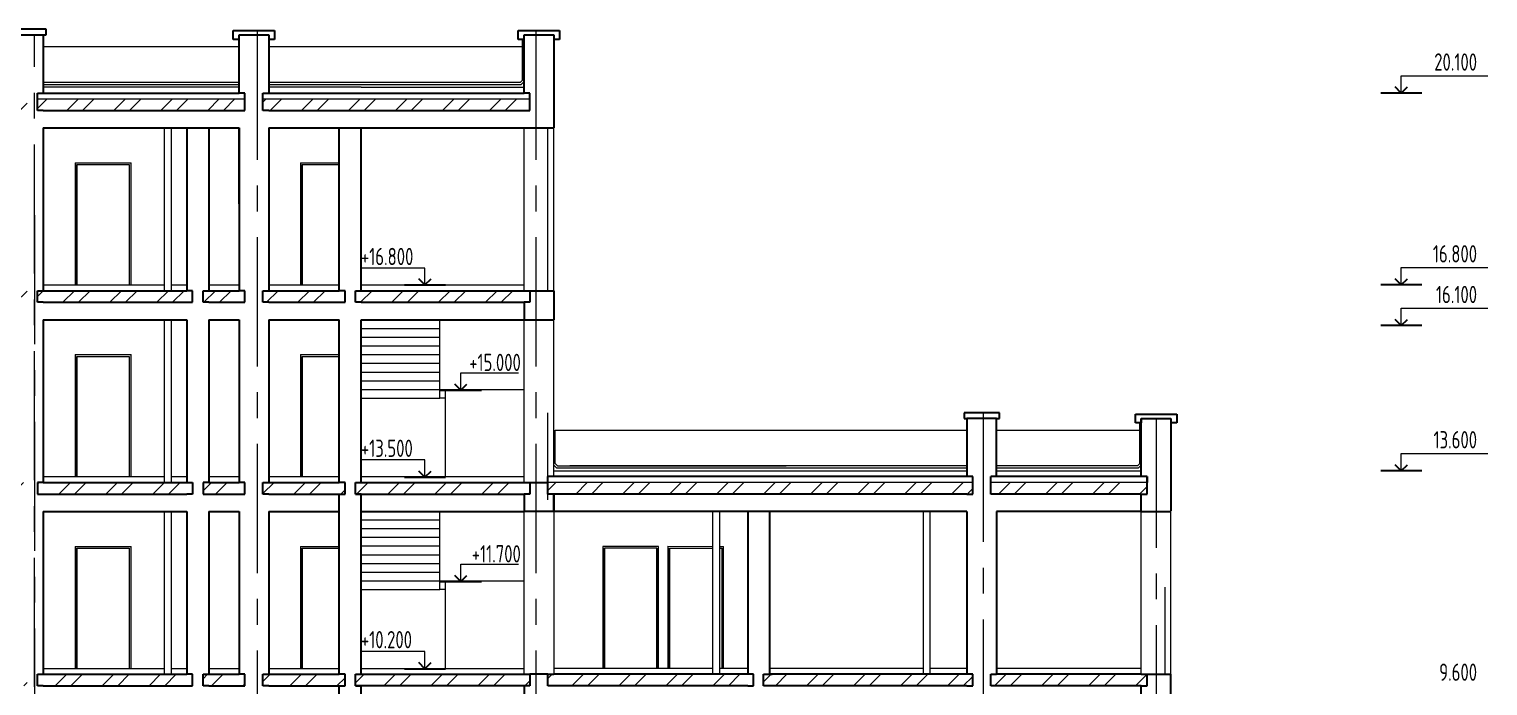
# Model space of a CAD drawing. Header units: millimetres. Extents: x -689206 to 4969298, y -1019800 to 703299.
# Drawn here: x -601776 to -576679, y 41263 to 52563 of the extents above; entities that cross this region are included whole.
import ezdxf

# ---------------------------------------------------------------- set-up
doc = ezdxf.new("R2010")
doc.units = ezdxf.units.MM
doc.linetypes.add('осеваяX2', pattern=[101.6, 63.5, -12.7, 12.7, -12.7])
doc.layers.add('РАЗМЕРЫ', color=7, linetype='Continuous', lineweight=9)
doc.layers.add('разрез1-1', color=7, linetype='Continuous')
doc.layers.add('разрез2-2', color=7, linetype='Continuous')
doc.styles.add('Аннотативный', font='isocteur.ttf', dxfattribs={"width": 0.7, "height": 250})
pattern_1 = [(45, (-1427732.2, 672087.9), (-404.11153, 404.11153), []), (45, (-1427462.77, 672087.9), (-404.11153, 404.11153), [])]

msp = doc.modelspace()

# ---------------------------------------------------------------- hatches: boundary and pattern name
at = {"layer": 'РАЗМЕРЫ', "lineweight": 9, "ltscale": 35}
h = msp.add_hatch(dxfattribs=at)
h.set_pattern_fill('ANSI32', color=256, scale=60)
h.set_pattern_definition(pattern_1)
h.paths.add_polyline_path([(-617635.8, 44763.1), (-620045.8, 44763.1), (-620045.8, 44563.1), (-619945.8, 44563.1), (-617635.8, 44563.1)])
h.paths.add_polyline_path([(-615766.3, 44763.1), (-617635.8, 44763.1), (-617635.8, 44563.1), (-615866.3, 44563.1), (-615766.3, 44563.1)])
h.paths.add_polyline_path([(-613945.8, 44763.1), (-615456.3, 44763.1), (-615456.3, 44563.1), (-615356.3, 44563.1), (-613945.8, 44563.1)])
h.paths.add_polyline_path([(-611144.2, 44763.1), (-613945.8, 44763.1), (-613945.8, 44563.1), (-611144.2, 44563.1)])
h.paths.add_polyline_path([(-609574.2, 44763.1), (-609674.2, 44763.1), (-610634.2, 44763.1), (-610734.2, 44763.1), (-610734.2, 44563.1), (-610634.2, 44563.1), (-609674.2, 44563.1), (-609574.2, 44563.1)])
h.paths.add_polyline_path([(-607034.2, 44763.1), (-607134.2, 44763.1), (-609164.2, 44763.1), (-609264.2, 44763.1), (-609264.2, 44563.1), (-609164.2, 44563.1), (-607134.2, 44563.1), (-607034.2, 44563.1)])
h.paths.add_polyline_path([(-605534.2, 44763.1), (-605634.2, 44763.1), (-606754.2, 44763.1), (-606854.2, 44763.1), (-606854.2, 44563.1), (-606754.2, 44563.1), (-605634.2, 44563.1), (-605534.2, 44563.1)])
h.paths.add_polyline_path([(-604713.3, 44763.1), (-604813.3, 44763.1), (-605124.2, 44763.1), (-605224.2, 44763.1), (-605224.2, 44563.1), (-605124.2, 44563.1), (-604813.3, 44563.1), (-604713.3, 44563.1)])
h.paths.add_polyline_path([(-601813.8, 44763.1), (-601913.8, 44763.1), (-604433.3, 44763.1), (-604533.3, 44763.1), (-604533.3, 44563.1), (-604433.3, 44563.1), (-601913.8, 44563.1), (-601813.8, 44563.1)])
h.paths.add_polyline_path([(-598963.8, 44763.1), (-599063.8, 44763.1), (-601533.8, 44763.1), (-601633.8, 44763.1), (-601633.8, 44563.1), (-601533.8, 44563.1), (-599063.8, 44563.1), (-598963.8, 44563.1)])
h.paths.add_polyline_path([(-598064.2, 44763.1), (-598164.2, 44763.1), (-598683.8, 44763.1), (-598783.8, 44763.1), (-598783.8, 44563.1), (-598164.2, 44563.1), (-598064.2, 44563.1)])
h.paths.add_polyline_path([(-596341.8, 44763.1), (-596441.8, 44763.1), (-597654.2, 44763.1), (-597754.2, 44763.1), (-597754.2, 44563.1), (-597654.2, 44563.1), (-596441.8, 44563.1), (-596341.8, 44563.1)])
h.paths.add_polyline_path([(-593161.8, 44763.1), (-593261.8, 44763.1), (-596061.8, 44763.1), (-596161.8, 44763.1), (-596161.8, 44563.1), (-596061.8, 44563.1), (-593261.8, 44563.1), (-593161.8, 44563.1)])
h.paths.add_polyline_path([(-585541.8, 44763.1), (-592851.8, 44763.1), (-592851.8, 44563.1), (-592751.8, 44563.1), (-585641.8, 44563.1), (-585541.8, 44563.1)])
h.paths.add_polyline_path([(-582541.8, 44763.1), (-585231.8, 44763.1), (-585231.8, 44563.1), (-585131.8, 44563.1), (-582641.8, 44563.1), (-582541.8, 44563.1)])
h.paths.add_polyline_path([(-605534.2, 51363.1), (-610734.2, 51363.1), (-610734.2, 51163.1), (-610634.2, 51163.1), (-605634.2, 51163.1), (-605534.2, 51163.1)])
h.paths.add_polyline_path([(-601813.8, 51363.1), (-605224.2, 51363.1), (-605224.2, 51163.1), (-605124.2, 51163.1), (-601913.8, 51163.1), (-601813.8, 51163.1)])
h.paths.add_polyline_path([(-598064.2, 51363.1), (-601633.8, 51363.1), (-601633.8, 51163.1), (-601533.8, 51163.1), (-598164.2, 51163.1), (-598064.2, 51163.1)])
h.paths.add_polyline_path([(-593161.8, 51363.1), (-597754.2, 51363.1), (-597754.2, 51163.1), (-597654.2, 51163.1), (-593261.8, 51163.1), (-593161.8, 51163.1)])
h.paths.add_polyline_path([(-596341.8, 48063.1), (-596441.8, 48063.1), (-597654.2, 48063.1), (-597754.2, 48063.1), (-597754.2, 47863.1), (-597654.2, 47863.1), (-596441.8, 47863.1), (-596341.8, 47863.1)])
h.paths.add_polyline_path([(-598064.2, 48063.1), (-598164.2, 48063.1), (-598683.8, 48063.1), (-598783.8, 48063.1), (-598783.8, 47863.1), (-598683.8, 47863.1), (-598164.2, 47863.1), (-598064.2, 47863.1)])
h.paths.add_polyline_path([(-593161.8, 48063.1), (-593261.8, 48063.1), (-596061.8, 48063.1), (-596161.8, 48063.1), (-596161.8, 47863.1), (-596061.8, 47863.1), (-593261.8, 47863.1), (-593161.8, 47863.1)])
h.paths.add_polyline_path([(-598963.8, 48063.1), (-599063.8, 48063.1), (-601533.8, 48063.1), (-601633.8, 48063.1), (-601633.8, 47863.1), (-601533.8, 47863.1), (-599063.8, 47863.1), (-598963.8, 47863.1)])
h.paths.add_polyline_path([(-601813.8, 48063.1), (-601913.8, 48063.1), (-604433.3, 48063.1), (-604533.3, 48063.1), (-604533.3, 47863.1), (-604433.3, 47863.1), (-601913.8, 47863.1), (-601813.8, 47863.1)])
h.paths.add_polyline_path([(-604713.3, 48063.1), (-604813.3, 48063.1), (-605124.2, 48063.1), (-605224.2, 48063.1), (-605224.2, 47863.1), (-605124.2, 47863.1), (-604813.3, 47863.1), (-604713.3, 47863.1)])
h.paths.add_polyline_path([(-605534.2, 48063.1), (-605634.2, 48063.1), (-606754.2, 48063.1), (-606854.2, 48063.1), (-606854.2, 47863.1), (-606754.2, 47863.1), (-605634.2, 47863.1), (-605534.2, 47863.1)])
h.paths.add_polyline_path([(-607034.2, 48063.1), (-607134.2, 48063.1), (-609164.2, 48063.1), (-609264.2, 48063.1), (-609264.2, 47863.1), (-609164.2, 47863.1), (-607134.2, 47863.1), (-607034.2, 47863.1)])
h = msp.add_hatch(dxfattribs=at)
h.set_pattern_fill('ANSI32', color=256, scale=60)
h.set_pattern_definition(pattern_1)
h.paths.add_polyline_path([(-617845.8, 41463.1), (-617945.8, 41463.1), (-619945.8, 41463.1), (-620045.8, 41463.1), (-620045.8, 41263.1), (-619945.8, 41263.1), (-617945.8, 41263.1), (-617845.8, 41263.1)])
h.paths.add_polyline_path([(-615766.3, 41463.1), (-615866.3, 41463.1), (-617435.8, 41463.1), (-617535.8, 41463.1), (-617535.8, 41263.1), (-617435.8, 41263.1), (-615866.3, 41263.1), (-615766.3, 41263.1)])
h.paths.add_polyline_path([(-614035.8, 41463.1), (-614135.8, 41463.1), (-615356.4, 41463.1), (-615456.4, 41463.1), (-615456.4, 41263.1), (-615356.4, 41263.1), (-614135.8, 41263.1), (-614035.8, 41263.1)])
h.paths.add_polyline_path([(-611144.2, 41463.1), (-613755.8, 41463.1), (-613855.8, 41463.1), (-613855.8, 41263.1), (-613755.8, 41263.1), (-611144.2, 41263.1)])
h.paths.add_polyline_path([(-609574.2, 41463.1), (-609674.2, 41463.1), (-610634.2, 41463.1), (-610734.2, 41463.1), (-610734.2, 41263.1), (-610634.2, 41263.1), (-609674.2, 41263.1), (-609574.2, 41263.1)])
h.paths.add_polyline_path([(-607034.2, 41463.1), (-607134.2, 41463.1), (-609164.2, 41463.1), (-609264.2, 41463.1), (-609264.2, 41263.1), (-609164.2, 41263.1), (-607134.2, 41263.1), (-607034.2, 41263.1)])
h.paths.add_polyline_path([(-605534.2, 41463.1), (-605634.2, 41463.1), (-606754.2, 41463.1), (-606854.2, 41463.1), (-606854.2, 41263.1), (-606754.2, 41263.1), (-605634.2, 41263.1), (-605534.2, 41263.1)])
h.paths.add_polyline_path([(-604713.3, 41463.1), (-604813.3, 41463.1), (-605124.2, 41463.1), (-605224.2, 41463.1), (-605224.2, 41263.1), (-605124.2, 41263.1), (-604813.3, 41263.1), (-604713.3, 41263.1)])
h.paths.add_polyline_path([(-601813.8, 41463.1), (-601952.9, 41463.1), (-604433.3, 41463.1), (-604533.3, 41463.1), (-604533.3, 41263.1), (-604433.3, 41263.1), (-601913.8, 41263.1), (-601813.8, 41263.1)])
h.paths.add_polyline_path([(-598963.8, 41463.1), (-599063.8, 41463.1), (-601533.8, 41463.1), (-601633.8, 41463.1), (-601633.8, 41263.1), (-601533.8, 41263.1), (-599063.8, 41263.1), (-598963.8, 41263.1)])
h.paths.add_polyline_path([(-598064.2, 41463.1), (-598164.2, 41463.1), (-598683.8, 41463.1), (-598783.8, 41463.1), (-598783.8, 41263.1), (-598683.8, 41263.1), (-598164.2, 41263.1), (-598064.2, 41263.1)])
h.paths.add_polyline_path([(-596341.8, 41463.1), (-596441.8, 41463.1), (-597654.2, 41463.1), (-597754.2, 41463.1), (-597754.2, 41263.1), (-597654.2, 41263.1), (-596441.8, 41263.1), (-596341.8, 41263.1)])
h.paths.add_polyline_path([(-593161.8, 41463.1), (-593261.8, 41463.1), (-596061.8, 41463.1), (-596161.8, 41463.1), (-596161.8, 41263.1), (-596061.8, 41263.1), (-593161.8, 41263.1)])
h.paths.add_polyline_path([(-589314, 41463.1), (-589414, 41463.1), (-592751.8, 41463.1), (-592851.8, 41463.1), (-592851.8, 41263.1), (-592751.8, 41263.1), (-589414, 41263.1), (-589314, 41263.1)])
h.paths.add_polyline_path([(-585541.8, 41463.1), (-585641.8, 41463.1), (-589040.3, 41463.1), (-589140.3, 41463.1), (-589140.3, 41263.1), (-589040.3, 41263.1), (-585641.8, 41263.1), (-585541.8, 41263.1)])
h.paths.add_polyline_path([(-582541.8, 41463.1), (-582641.8, 41463.1), (-585131.8, 41463.1), (-585231.8, 41463.1), (-585231.8, 41263.1), (-585131.8, 41263.1), (-582641.8, 41263.1), (-582541.8, 41263.1)])
h.paths.add_polyline_path([(-582541.8, 38163.1), (-585131.8, 38163.1), (-585231.8, 38163.1), (-585231.8, 37963.1), (-585131.8, 37963.1), (-582641.8, 37963.1), (-582541.8, 37963.1)])
h.paths.add_polyline_path([(-585541.8, 38163.1), (-585641.8, 38163.1), (-589040.3, 38163.1), (-589140.3, 38163.1), (-589140.3, 37963.1), (-589040.3, 37963.1), (-585641.8, 37963.1), (-585541.8, 37963.1)])
h.paths.add_polyline_path([(-589314, 38163.1), (-589414, 38163.1), (-592751.8, 38163.1), (-592851.8, 38163.1), (-592851.8, 37963.1), (-592751.8, 37963.1), (-589414, 37963.1), (-589314, 37963.1)])
h.paths.add_polyline_path([(-593161.8, 38163.1), (-593261.8, 38163.1), (-596061.8, 38163.1), (-596161.8, 38163.1), (-596161.8, 37963.1), (-593261.8, 37963.1), (-593161.8, 37963.1)])
h.paths.add_polyline_path([(-596341.8, 38163.1), (-597754.2, 38163.1), (-597754.2, 37963.1), (-596341.8, 37963.1)])
h.paths.add_polyline_path([(-598064.2, 38163.1), (-598164.2, 38163.1), (-598783.8, 38163.1), (-598783.8, 37963.1), (-598164.2, 37963.1), (-598064.2, 37963.1)])
h.paths.add_polyline_path([(-598963.8, 38163.1), (-601633.8, 38163.1), (-601633.8, 37963.1), (-598963.8, 37963.1)])
h.paths.add_polyline_path([(-601813.8, 38163.1), (-604533.3, 38163.1), (-604533.3, 37963.1), (-601813.8, 37963.1)])
h.paths.add_polyline_path([(-604713.3, 38163.1), (-605224.2, 38163.1), (-605224.2, 37963.1), (-604713.3, 37963.1)])
h.paths.add_polyline_path([(-605534.2, 38163.1), (-606854.2, 38163.1), (-606854.2, 37963.1), (-605534.2, 37963.1)])
h.paths.add_polyline_path([(-607034.2, 38163.1), (-609264.2, 38163.1), (-609264.2, 37963.1), (-607034.2, 37963.1)])
h.paths.add_polyline_path([(-609574.2, 38163.1), (-610734.2, 38163.1), (-610734.2, 37963.1), (-609574.2, 37963.1)])
h.paths.add_polyline_path([(-611144.2, 38163.1), (-613855.8, 38163.1), (-613855.8, 37963.1), (-611144.2, 37963.1)])
h.paths.add_polyline_path([(-614035.8, 38163.1), (-615456.5, 38163.1), (-615456.5, 37963.1), (-614035.8, 37963.1)])
h.paths.add_polyline_path([(-615766.3, 38163.1), (-617535.8, 38163.1), (-617535.8, 37963.1), (-615766.3, 37963.1)])
h.paths.add_polyline_path([(-617845.8, 38163.1), (-620045.8, 38163.1), (-620045.8, 37963.1), (-617845.8, 37963.1)])
h.paths.add_polyline_path([(-617845.8, 34863.1), (-620045.8, 34863.1), (-620045.8, 34663.1), (-617845.8, 34663.1)])
h.paths.add_polyline_path([(-615766.3, 34863.1), (-617535.8, 34863.1), (-617535.8, 34663.1), (-615766.3, 34663.1)])
h.paths.add_polyline_path([(-614036, 34863.1), (-615456.7, 34863.1), (-615456.7, 34663.1), (-614036, 34663.1)])
h.paths.add_polyline_path([(-611144.2, 34863.1), (-613755.8, 34863.1), (-613855.8, 34863.1), (-613855.8, 34663.1), (-611144.2, 34663.1)])
h.paths.add_polyline_path([(-609574.2, 34863.1), (-610734.2, 34863.1), (-610734.2, 34663.1), (-609574.2, 34663.1)])
h.paths.add_polyline_path([(-607034.2, 34863.1), (-609264.2, 34863.1), (-609264.2, 34663.1), (-607034.2, 34663.1)])
h.paths.add_polyline_path([(-605534.2, 34863.1), (-606854.2, 34863.1), (-606854.2, 34663.1), (-605534.2, 34663.1)])
h.paths.add_polyline_path([(-604713.3, 34863.1), (-605224.2, 34863.1), (-605224.2, 34663.1), (-604713.3, 34663.1)])
h.paths.add_polyline_path([(-601813.8, 34863.1), (-604533.3, 34863.1), (-604533.3, 34663.1), (-601813.8, 34663.1)])
h.paths.add_polyline_path([(-598963.8, 34863.1), (-601633.8, 34863.1), (-601633.8, 34663.1), (-598963.8, 34663.1)])
h.paths.add_polyline_path([(-598064.2, 34863.1), (-598164.2, 34863.1), (-598683.8, 34863.1), (-598783.8, 34863.1), (-598783.8, 34663.1), (-598683.8, 34663.1), (-598164.2, 34663.1), (-598064.2, 34663.1)])
h.paths.add_polyline_path([(-596341.8, 34863.1), (-597754.2, 34863.1), (-597754.2, 34663.1), (-596341.8, 34663.1)])
h.paths.add_polyline_path([(-593161.8, 34863.1), (-593261.8, 34863.1), (-596061.8, 34863.1), (-596161.8, 34863.1), (-596161.8, 34663.1), (-596061.8, 34663.1), (-593261.8, 34663.1), (-593161.8, 34663.1)])
h.paths.add_polyline_path([(-589314, 34863.1), (-589414, 34863.1), (-592751.8, 34863.1), (-592851.8, 34863.1), (-592851.8, 34663.1), (-592751.8, 34663.1), (-589414, 34663.1), (-589314, 34663.1)])
h.paths.add_polyline_path([(-585541.8, 34863.1), (-585641.8, 34863.1), (-589040.3, 34863.1), (-589140.3, 34863.1), (-589140.3, 34663.1), (-589040.3, 34663.1), (-585641.8, 34663.1), (-585541.8, 34663.1)])
h.paths.add_polyline_path([(-582541.8, 34863.1), (-585131.8, 34863.1), (-585231.8, 34863.1), (-585231.8, 34663.1), (-585131.8, 34663.1), (-582641.8, 34663.1), (-582541.8, 34663.1)])

# ---------------------------------------------------------------- linework, layer by layer
at = {"layer": 'РАЗМЕРЫ', "linetype": 'осеваяX2', "lineweight": 30, "ltscale": 35}
for p, q in [((-601483.8, 52563.1), (-601977.6, 52563.1)), ((-601533.8, 52463.1), (-601533.8, 51463.1)), ((-601533.8, 52463.1), (-601483.8, 52463.1)), ((-601483.8, 52463.1), (-601483.8, 52563.1)), ((-601533.8, 50863.1), (-601533.8, 49559.8)), ((-585641.8, 45963.1), (-585691.8, 45963.1)), ((-585691.8, 45963.1), (-585691.8, 45863.1)), ((-585081.8, 45963.1), (-585641.8, 45963.1)), ((-585081.8, 45863.1), (-585081.8, 45963.1)), ((-585691.8, 45863.1), (-585641.8, 45863.1)), ((-585131.8, 45863.1), (-585641.8, 45863.1)), ((-585131.8, 44863.1), (-585131.8, 45863.1)), ((-585131.8, 45863.1), (-585081.8, 45863.1))]:
    msp.add_line(p, q, dxfattribs=at)
at = {"layer": 'РАЗМЕРЫ', "lineweight": 30, "ltscale": 35}
for p, q in [((-601913.8, 52463.1), (-601533.8, 52463.1)), ((-598264.2, 52388.1), (-598264.2, 52538.1)), ((-598264.2, 52538.1), (-597654.9, 52538.1)), ((-598264.2, 52388.1), (-598264.2, 52465)), ((-598164.2, 51463.1), (-598164.2, 52463.1)), ((-598164.2, 52463.1), (-597654.2, 52463.1)), ((-597654.9, 52538.1), (-597554.9, 52538.1)), ((-597654.2, 52463.1), (-597654.2, 51463.1)), ((-597554.9, 52538.1), (-597554.9, 52388.1)), ((-593361.8, 52388.1), (-593361.8, 52538.1)), ((-593361.8, 52538.1), (-592752.4, 52538.1)), ((-593361.8, 52388.1), (-593361.8, 52465)), ((-593261.8, 51463.1), (-593261.8, 52463.1)), ((-593261.8, 52463.1), (-592751.8, 52463.1)), ((-592752.4, 52538.1), (-592652.4, 52538.1)), ((-592751.8, 52463.1), (-592751.8, 50863.1)), ((-592652.4, 52538.1), (-592652.4, 52388.1)), ((-598164.2, 52388.1), (-598264.2, 52388.1)), ((-597554.9, 52388.1), (-597654.2, 52388.1)), ((-593261.8, 52388.1), (-593361.8, 52388.1)), ((-592652.4, 52388.1), (-592751.8, 52388.1)), ((-601633.8, 51163.1), (-601633.8, 51463.1)), ((-601633.8, 51463.1), (-601533.8, 51463.1)), ((-601533.8, 51463.1), (-598164.2, 51463.1)), ((-598064.2, 51463.1), (-598164.2, 51463.1)), ((-598064.2, 51163.1), (-598064.2, 51463.1)), ((-597754.2, 51163.1), (-597754.2, 51463.1)), ((-597754.2, 51463.1), (-597654.2, 51463.1)), ((-597654.2, 51463.1), (-593261.8, 51463.1)), ((-593261.8, 51463.1), (-593261.8, 51563.1)), ((-593161.8, 51463.1), (-593261.8, 51463.1)), ((-593161.8, 51163.1), (-593161.8, 51463.1)), ((-601533.8, 51163.1), (-601633.8, 51163.1)), ((-601533.8, 51163.1), (-598164.2, 51163.1)), ((-598164.2, 51163.1), (-598064.2, 51163.1)), ((-597654.2, 51163.1), (-597754.2, 51163.1)), ((-597654.2, 51163.1), (-593261.8, 51163.1)), ((-593261.8, 51163.1), (-593161.8, 51163.1)), ((-601533.8, 50863.1), (-601533.8, 48063.1)), ((-601533.8, 50863.1), (-598164.2, 50863.1)), ((-599063.8, 50863.1), (-599063.8, 48063.1)), ((-598683.8, 50863.1), (-598683.8, 48063.1)), ((-598164.2, 50863.1), (-598164.2, 48063.1)), ((-598164.2, 49558.6), (-598164.2, 50863.1)), ((-597654.2, 50863.1), (-597654.2, 48063.1)), ((-597654.2, 50863.1), (-597654.2, 49558.4)), ((-597654.2, 50863.1), (-592751.8, 50863.1)), ((-596441.8, 48063.1), (-596441.8, 50863.1)), ((-596061.8, 48063.1), (-596061.8, 50863.1)), ((-601633.8, 47863.1), (-601633.8, 48063.1)), ((-601633.8, 48063.1), (-601533.8, 48063.1)), ((-601533.8, 48063.1), (-599063.8, 48063.1)), ((-598963.8, 48063.1), (-599063.8, 48063.1)), ((-598963.8, 47863.1), (-598963.8, 48063.1)), ((-598783.8, 47863.1), (-598783.8, 48063.1)), ((-598783.8, 48063.1), (-598683.8, 48063.1)), ((-598683.8, 48063.1), (-598164.2, 48063.1)), ((-598064.2, 48063.1), (-598164.2, 48063.1)), ((-598064.2, 47863.1), (-598064.2, 48063.1)), ((-597754.2, 47863.1), (-597754.2, 48063.1)), ((-597754.2, 48063.1), (-597654.2, 48063.1)), ((-597654.2, 48063.1), (-596441.8, 48063.1)), ((-596341.8, 48063.1), (-596441.8, 48063.1)), ((-596341.8, 47863.1), (-596341.8, 48063.1)), ((-596161.8, 47863.1), (-596161.8, 48063.1)), ((-596161.8, 48063.1), (-596061.8, 48063.1)), ((-596061.8, 48063.1), (-593261.8, 48063.1)), ((-593261.8, 48063.1), (-593161.8, 48063.1)), ((-593161.8, 48063.1), (-593161.8, 47863.1)), ((-593161.8, 48063.1), (-592751.8, 48063.1)), ((-592751.8, 48063.1), (-592751.8, 47563.1)), ((-601533.8, 47863.1), (-601633.8, 47863.1)), ((-601533.8, 47863.1), (-599063.8, 47863.1)), ((-599063.8, 47863.1), (-598963.8, 47863.1)), ((-598683.8, 47863.1), (-598783.8, 47863.1)), ((-598683.8, 47863.1), (-598164.2, 47863.1)), ((-598164.2, 47863.1), (-598064.2, 47863.1)), ((-597654.2, 47863.1), (-597754.2, 47863.1)), ((-597654.2, 47863.1), (-596441.8, 47863.1)), ((-596441.8, 47863.1), (-596341.8, 47863.1)), ((-596061.8, 47863.1), (-596161.8, 47863.1)), ((-596061.8, 47863.1), (-593261.8, 47863.1)), ((-593161.8, 47863.1), (-593261.8, 47863.1)), ((-593261.8, 47863.1), (-593261.8, 47563.1)), ((-601533.8, 47563.1), (-601533.8, 46563.1)), ((-601533.8, 47563.1), (-601533.8, 44763.1)), ((-601533.8, 47563.1), (-599063.8, 47563.1)), ((-599063.8, 47563.1), (-599063.8, 46563.1)), ((-599063.8, 47563.1), (-599063.8, 44763.1)), ((-598683.8, 47563.1), (-598683.8, 46563.1)), ((-598683.8, 47563.1), (-598683.8, 44763.1)), ((-598683.8, 47563.1), (-598164.2, 47563.1)), ((-598164.2, 47563.1), (-598164.2, 46563.1)), ((-598164.2, 47563.1), (-598164.2, 44763.1)), ((-597654.2, 47563.1), (-597654.2, 46563.1)), ((-597654.2, 47563.1), (-597654.2, 44763.1)), ((-597654.2, 47563.1), (-596441.8, 47563.1)), ((-596441.8, 44763.1), (-596441.8, 47563.1)), ((-596061.8, 44763.1), (-596061.8, 47563.1)), ((-596061.8, 47563.1), (-593261.8, 47563.1)), ((-593261.8, 47563.1), (-592751.8, 47563.1)), ((-596441.8, 46363.1), (-596441.8, 46663.1)), ((-582741.8, 45788.1), (-582741.8, 45938.1)), ((-582741.8, 45938.1), (-582132.4, 45938.1)), ((-582132.4, 45938.1), (-582032.4, 45938.1)), ((-582032.4, 45938.1), (-582032.4, 45788.1)), ((-585641.8, 45863.1), (-585641.8, 44863.1)), ((-585131.8, 45863.1), (-585641.8, 45863.1)), ((-582741.8, 45788.1), (-582741.8, 45865)), ((-582641.8, 45788.1), (-582741.8, 45788.1)), ((-582641.8, 44863.1), (-582641.8, 45863.1)), ((-582641.8, 45863.1), (-582131.8, 45863.1)), ((-582641.8, 45863.1), (-582641.8, 45788.1)), ((-582131.8, 45863.1), (-582131.8, 44273.5)), ((-582032.4, 45788.1), (-582131.8, 45788.1)), ((-582641.8, 44863.1), (-582641.8, 44963.1)), ((-601533.8, 44763.1), (-601633.8, 44763.1)), ((-601633.8, 44763.1), (-601633.8, 44563.1)), ((-601533.8, 44763.1), (-599063.8, 44763.1)), ((-599063.8, 44763.1), (-598963.8, 44763.1)), ((-598963.8, 44763.1), (-598963.8, 44563.1)), ((-598683.8, 44763.1), (-598783.8, 44763.1)), ((-598783.8, 44763.1), (-598783.8, 44563.1)), ((-598683.8, 44763.1), (-598164.2, 44763.1)), ((-598064.2, 44763.1), (-598164.2, 44763.1)), ((-598064.2, 44563.1), (-598064.2, 44763.1)), ((-597754.2, 44563.1), (-597754.2, 44763.1)), ((-597754.2, 44763.1), (-597654.2, 44763.1)), ((-597654.2, 44763.1), (-596441.8, 44763.1)), ((-596341.8, 44763.1), (-596441.8, 44763.1)), ((-596341.8, 44563.1), (-596341.8, 44763.1)), ((-596161.8, 44563.1), (-596161.8, 44763.1)), ((-596161.8, 44763.1), (-596061.8, 44763.1)), ((-596061.8, 44763.1), (-593261.8, 44763.1)), ((-593261.8, 44763.1), (-593161.8, 44763.1)), ((-593161.8, 44763.1), (-593161.8, 44563.1)), ((-593161.8, 44763.1), (-592851.8, 44763.1)), ((-585541.8, 44863.1), (-592851.8, 44863.1)), ((-592851.8, 44563.1), (-592851.8, 44863.1)), ((-585541.8, 44563.1), (-585541.8, 44863.1)), ((-582541.8, 44863.1), (-585231.8, 44863.1)), ((-585231.8, 44563.1), (-585231.8, 44863.1)), ((-582541.8, 44763.1), (-582541.8, 44863.1)), ((-582541.8, 44863.1), (-582541.8, 44763.1)), ((-582541.8, 44563.1), (-582541.8, 44763.1)), ((-601633.8, 44563.1), (-601533.8, 44563.1)), ((-601533.8, 44563.1), (-599063.8, 44563.1)), ((-598963.8, 44563.1), (-599063.8, 44563.1)), ((-598783.8, 44563.1), (-598164.2, 44563.1)), ((-598164.2, 44563.1), (-598064.2, 44563.1)), ((-597654.2, 44563.1), (-597754.2, 44563.1)), ((-597654.2, 44563.1), (-596441.8, 44563.1)), ((-596441.8, 41463.1), (-596441.8, 44563.1)), ((-596441.8, 44563.1), (-596341.8, 44563.1)), ((-596161.8, 44563.1), (-593261.8, 44563.1)), ((-596061.8, 44563.1), (-596161.8, 44563.1)), ((-596061.8, 41463.1), (-596061.8, 44563.1)), ((-593261.8, 44563.1), (-593261.8, 44263.1)), ((-593161.8, 44563.1), (-593261.8, 44563.1)), ((-592751.8, 44563.1), (-592851.8, 44563.1)), ((-592751.8, 44563.1), (-592751.8, 44263.1)), ((-592751.8, 44263.1), (-592751.8, 44563.1)), ((-585641.8, 44563.1), (-592751.8, 44563.1)), ((-592751.8, 44463.1), (-592751.8, 44263.1)), ((-585641.8, 44563.1), (-585541.8, 44563.1)), ((-585131.8, 44563.1), (-585231.8, 44563.1)), ((-582641.8, 44563.1), (-585131.8, 44563.1)), ((-582641.8, 44263.1), (-582641.8, 44563.1)), ((-582641.8, 44563.1), (-582541.8, 44563.1)), ((-601533.8, 44263.1), (-601533.8, 41463.1)), ((-601533.8, 44263.1), (-599063.8, 44263.1)), ((-599063.8, 44263.1), (-599063.8, 41463.1)), ((-598683.8, 44263.1), (-598683.8, 41463.1)), ((-598683.8, 44263.1), (-598164.2, 44263.1)), ((-598164.2, 44263.1), (-598164.2, 41463.1)), ((-597654.2, 44263.1), (-597654.2, 41463.1)), ((-597654.2, 44263.1), (-596441.8, 44263.1)), ((-596061.8, 44263.1), (-593261.8, 44263.1)), ((-592751.8, 44263.1), (-593261.8, 44263.1)), ((-585641.8, 44263.1), (-592751.8, 44263.1)), ((-589414, 44263.1), (-589414, 41463.1)), ((-589040.3, 44263.1), (-589040.3, 41463.1)), ((-585641.8, 44263.1), (-585641.8, 41463.1)), ((-585131.8, 44263.1), (-585131.8, 41463.1)), ((-582641.8, 44263.1), (-585131.8, 44263.1)), ((-582641.8, 44263.1), (-582131.8, 44263.1)), ((-601533.8, 44163.1), (-601533.8, 43563.1)), ((-599063.8, 44163.1), (-599063.8, 43563.1)), ((-598683.8, 44163.1), (-598683.8, 43563.1)), ((-598164.2, 44163.1), (-598164.2, 43563.1)), ((-597654.2, 44163.1), (-597654.2, 43563.1)), ((-596441.8, 43363.1), (-596441.8, 43663.1)), ((-601633.8, 41263.1), (-601633.8, 41463.1)), ((-601633.8, 41463.1), (-601533.8, 41463.1)), ((-601533.8, 41463.1), (-599063.8, 41463.1)), ((-598963.8, 41463.1), (-599063.8, 41463.1)), ((-598963.8, 41263.1), (-598963.8, 41463.1)), ((-598783.8, 41263.1), (-598783.8, 41463.1)), ((-598783.8, 41463.1), (-598683.8, 41463.1)), ((-598683.8, 41463.1), (-598164.2, 41463.1)), ((-598064.2, 41463.1), (-598164.2, 41463.1)), ((-598064.2, 41263.1), (-598064.2, 41463.1)), ((-597754.2, 41263.1), (-597754.2, 41463.1)), ((-597754.2, 41463.1), (-597654.2, 41463.1)), ((-597654.2, 41463.1), (-596441.8, 41463.1)), ((-596341.8, 41463.1), (-596441.8, 41463.1)), ((-596341.8, 41263.1), (-596341.8, 41463.1)), ((-596161.8, 41263.1), (-596161.8, 41463.1)), ((-596161.8, 41463.1), (-596061.8, 41463.1)), ((-596061.8, 41463.1), (-593261.8, 41463.1)), ((-593261.8, 41463.1), (-593161.8, 41463.1)), ((-593161.8, 41463.1), (-593161.8, 41263.1)), ((-592851.8, 41463.1), (-593161.8, 41463.1)), ((-592851.8, 41263.1), (-592851.8, 41463.1)), ((-592851.8, 41463.1), (-592751.8, 41463.1)), ((-589414, 41463.1), (-592751.8, 41463.1)), ((-589314, 41463.1), (-589414, 41463.1)), ((-589314, 41263.1), (-589314, 41463.1)), ((-589140.3, 41263.1), (-589140.3, 41463.1)), ((-589140.3, 41463.1), (-588994.3, 41463.1)), ((-585641.8, 41463.1), (-589040.3, 41463.1)), ((-585541.8, 41463.1), (-585641.8, 41463.1)), ((-585541.8, 41263.1), (-585541.8, 41463.1)), ((-585231.8, 41263.1), (-585231.8, 41463.1)), ((-585231.8, 41463.1), (-585131.8, 41463.1)), ((-582641.8, 41463.1), (-585131.8, 41463.1)), ((-582641.8, 41463.1), (-582131.8, 41463.1)), ((-582541.8, 41263.1), (-582541.8, 41463.1)), ((-582131.8, 40963.1), (-582131.8, 41463.1)), ((-601533.8, 41263.1), (-601633.8, 41263.1)), ((-601533.8, 41263.1), (-599063.8, 41263.1)), ((-599063.8, 41263.1), (-598963.8, 41263.1)), ((-598683.8, 41263.1), (-598783.8, 41263.1)), ((-598683.8, 41263.1), (-598164.2, 41263.1)), ((-598164.2, 41263.1), (-598064.2, 41263.1)), ((-597654.2, 41263.1), (-597754.2, 41263.1)), ((-597654.2, 41263.1), (-596441.8, 41263.1)), ((-596441.8, 38163.1), (-596441.8, 41263.1)), ((-596441.8, 41263.1), (-596341.8, 41263.1)), ((-596161.8, 41263.1), (-596061.8, 41263.1)), ((-596061.8, 41263.1), (-596161.8, 41263.1)), ((-596061.8, 38163.1), (-596061.8, 41263.1)), ((-593161.8, 41263.1), (-596061.8, 41263.1)), ((-593261.8, 41263.1), (-593261.8, 40963.1)), ((-592751.8, 41263.1), (-592851.8, 41263.1)), ((-589414, 41263.1), (-592751.8, 41263.1)), ((-589414, 41263.1), (-589314, 41263.1)), ((-589040.3, 41263.1), (-589140.3, 41263.1)), ((-585641.8, 41263.1), (-589040.3, 41263.1)), ((-585641.8, 41263.1), (-585541.8, 41263.1)), ((-585131.8, 41263.1), (-585231.8, 41263.1)), ((-582641.8, 41263.1), (-585131.8, 41263.1)), ((-582641.8, 40963.1), (-582641.8, 41263.1)), ((-582641.8, 41263.1), (-582541.8, 41263.1))]:
    msp.add_line(p, q, dxfattribs=at)
at = {"layer": 'РАЗМЕРЫ', "linetype": 'осеваяX2', "lineweight": 5, "ltscale": 35}
for p, q in [((-601683.8, 23464.5), (-601683.8, 52463.1)), ((-597856.3, 52538.1), (-597856.3, 23464.5)), ((-593061.8, 52538.1), (-593061.8, 23464.5)), ((-593311.8, 51613.1), (-593261.8, 51663.1)), ((-601683.8, 49363.1), (-601683.8, 27153.9)), ((-585362.2, 45963.1), (-585362.2, 25797.9)), ((-582386.8, 45863.1), (-582386.8, 23464.5)), ((-582691.8, 45013.1), (-582641.8, 45063.1))]:
    msp.add_line(p, q, dxfattribs=at)
at = {"layer": 'РАЗМЕРЫ', "lineweight": 5, "ltscale": 35}
for p, q in [((-598164.2, 51563.1), (-601533.8, 51563.1)), ((-596061.8, 51563.1), (-593261.8, 51563.1)), ((-593261.8, 48063.1), (-593261.8, 50863.1)), ((-592851.8, 48063.1), (-592851.8, 50863.1)), ((-592751.8, 47463.1), (-592751.8, 50863.1)), ((-600983.8, 50263.1), (-600983.8, 48163.1)), ((-600983.8, 50263.1), (-600023.8, 50263.1)), ((-600953.8, 50233.1), (-600953.8, 48163.1)), ((-600953.8, 48163.1), (-600953.8, 50233.1)), ((-600953.8, 48163.1), (-600953.8, 50233.1)), ((-600953.8, 50233.1), (-600053.8, 50233.1)), ((-600053.8, 50233.1), (-600053.8, 48163.1)), ((-600023.8, 48163.1), (-600023.8, 50263.1)), ((-597109.6, 50263.1), (-597109.6, 48163.1)), ((-597109.6, 50263.1), (-596441.8, 50263.1)), ((-597079.6, 50233.1), (-597079.6, 48163.1)), ((-597079.6, 48163.1), (-597079.6, 50233.1)), ((-597079.6, 48163.1), (-597079.6, 50233.1)), ((-597079.6, 50233.1), (-596441.8, 50233.1)), ((-600023.8, 49993.1), (-600023.8, 50023.1)), ((-593261.8, 47463.1), (-593261.8, 47863.1)), ((-593261.8, 44763.1), (-593261.8, 47563.1)), ((-592751.8, 44863.1), (-592751.8, 47563.1)), ((-600983.8, 46963.1), (-600983.8, 44863.1)), ((-600983.8, 46963.1), (-600023.8, 46963.1)), ((-600953.8, 46933.1), (-600953.8, 44863.1)), ((-600953.8, 44863.1), (-600953.8, 46933.1)), ((-600953.8, 44863.1), (-600953.8, 46933.1)), ((-600953.8, 46933.1), (-600053.8, 46933.1)), ((-600053.8, 46933.1), (-600053.8, 44863.1)), ((-600023.8, 44863.1), (-600023.8, 46963.1)), ((-597109.6, 46963.1), (-597109.6, 44863.1)), ((-597109.6, 46963.1), (-596441.8, 46963.1)), ((-597079.6, 46933.1), (-597079.6, 44863.1)), ((-597079.6, 44863.1), (-597079.6, 46933.1)), ((-597079.6, 44863.1), (-597079.6, 46933.1)), ((-597079.6, 46933.1), (-596441.8, 46933.1)), ((-600023.8, 46693.1), (-600023.8, 46723.1)), ((-592851.8, 44463.1), (-592851.8, 45963.1)), ((-593261.8, 44763.1), (-593261.8, 45702.7)), ((-592751.8, 44963.1), (-585641.8, 44963.1)), ((-585131.8, 44963.1), (-582641.8, 44963.1)), ((-585541.8, 44763.1), (-592851.8, 44763.1)), ((-582541.8, 44763.1), (-585231.8, 44763.1)), ((-592751.8, 44463.1), (-592751.8, 44563.1)), ((-593261.8, 41463.1), (-593261.8, 44263.1)), ((-592751.8, 44263.1), (-592751.8, 41463.1)), ((-582641.8, 41463.1), (-582641.8, 44263.1)), ((-582131.8, 31263.1), (-582131.8, 44273.5)), ((-600983.8, 43663.1), (-600983.8, 41563.1)), ((-600983.8, 43663.1), (-600023.8, 43663.1)), ((-600953.8, 43633.1), (-600953.8, 41563.1)), ((-600953.8, 41563.1), (-600953.8, 43633.1)), ((-600953.8, 41563.1), (-600953.8, 43633.1)), ((-600953.8, 43633.1), (-600053.8, 43633.1)), ((-600053.8, 43633.1), (-600053.8, 41563.1)), ((-600023.8, 41563.1), (-600023.8, 43663.1)), ((-600023.8, 43393.1), (-600023.8, 43423.1)), ((-597109.6, 43663.1), (-597109.6, 41563.1)), ((-597109.6, 43663.1), (-596441.8, 43663.1)), ((-597079.6, 43633.1), (-597079.6, 41563.1)), ((-597079.6, 41563.1), (-597079.6, 43633.1)), ((-597079.6, 41563.1), (-597079.6, 43633.1)), ((-597079.6, 43633.1), (-596441.8, 43633.1)), ((-591905.6, 43663.1), (-591905.6, 41563.1)), ((-590945.6, 43663.1), (-591905.6, 43663.1)), ((-591875.6, 43633.1), (-591875.6, 41563.1)), ((-591875.6, 43633.1), (-591875.6, 41563.1)), ((-591875.6, 41563.1), (-591875.6, 43633.1)), ((-590975.6, 43633.1), (-591875.6, 43633.1)), ((-590975.6, 43633.1), (-590975.6, 41563.1)), ((-590975.6, 43633.1), (-590975.6, 41563.1)), ((-590975.6, 41563.1), (-590975.6, 43633.1)), ((-590945.6, 41563.1), (-590945.6, 43663.1)), ((-590788.3, 43665.4), (-590017.8, 43663.6)), ((-590788.3, 43665.4), (-590788.3, 41563.1)), ((-590758.3, 43633.1), (-590758.3, 41563.1)), ((-590758.3, 41563.1), (-590758.3, 43633.1)), ((-590758.3, 43633.1), (-590017.8, 43633.1)), ((-589897.8, 43663.3), (-589828.3, 43663.1)), ((-589897.8, 43633.1), (-589858.3, 43633.1)), ((-589858.3, 43633.1), (-589858.3, 41863.1)), ((-589858.3, 43633.1), (-589858.3, 41563.1)), ((-589828.3, 41563.1), (-589828.3, 43663.1)), ((-582231.8, 41463.1), (-582231.8, 42963.1)), ((-593261.8, 38163.1), (-593261.8, 41263.1))]:
    msp.add_line(p, q, dxfattribs=at)
at = {"layer": 'РАЗМЕРЫ', "lineweight": 15, "ltscale": 35}
for p, q in [((-596061.8, 51563.1), (-597654.2, 51563.1)), ((-601633.8, 51363.1), (-598064.2, 51363.1)), ((-597754.2, 51363.1), (-593161.8, 51363.1)), ((-599453.8, 50863.1), (-599453.8, 48063.1)), ((-599333.8, 50863.1), (-599333.8, 48063.1)), ((-601533.8, 48163.1), (-599453.8, 48163.1)), ((-599333.8, 48163.1), (-599063.8, 48163.1)), ((-598683.8, 48163.1), (-598164.2, 48163.1)), ((-597654.2, 48163.1), (-596441.8, 48163.1)), ((-596061.8, 48163.1), (-593261.8, 48163.1)), ((-594474.2, 48163.1), (-593261.8, 48163.1)), ((-599453.8, 47563.1), (-599453.8, 46563.1)), ((-599453.8, 47563.1), (-599453.8, 44763.1)), ((-599333.8, 47563.1), (-599333.8, 46563.1)), ((-599333.8, 47563.1), (-599333.8, 44763.1)), ((-601533.8, 44863.1), (-599453.8, 44863.1)), ((-601533.8, 44863.1), (-599453.8, 44863.1)), ((-599333.8, 44863.1), (-599063.8, 44863.1)), ((-599333.8, 44863.1), (-599063.8, 44863.1)), ((-598683.8, 44863.1), (-598164.2, 44863.1)), ((-598683.8, 44863.1), (-598164.2, 44863.1)), ((-597654.2, 44863.1), (-596441.8, 44863.1)), ((-597654.2, 44863.1), (-596441.8, 44863.1)), ((-596061.8, 44863.1), (-593261.8, 44863.1)), ((-585641.8, 44863.1), (-592751.8, 44863.1)), ((-599453.8, 44263.1), (-599453.8, 43563.1)), ((-599453.8, 44263.1), (-599453.8, 41463.1)), ((-599333.8, 44263.1), (-599333.8, 43563.1)), ((-590017.8, 44263.1), (-590017.8, 41463.1)), ((-589897.8, 44263.1), (-589897.8, 41463.1)), ((-599333.8, 44083.7), (-599333.8, 41463.1)), ((-601533.8, 41563.1), (-599453.8, 41563.1)), ((-599333.8, 41563.1), (-599063.8, 41563.1)), ((-598683.8, 41563.1), (-598164.2, 41563.1)), ((-597654.2, 41563.1), (-596441.8, 41563.1)), ((-596061.8, 41563.1), (-593261.8, 41563.1)), ((-590017.8, 41563.1), (-592751.8, 41563.1)), ((-589414, 41563.1), (-589897.8, 41563.1)), ((-586397.3, 41563.1), (-589040.3, 41563.1)), ((-585641.8, 41563.1), (-586277.3, 41563.1)), ((-582641.8, 41563.1), (-585131.8, 41563.1))]:
    msp.add_line(p, q, dxfattribs=at)
at = {"layer": 'РАЗМЕРЫ', "lineweight": 9, "ltscale": 35}
for p, q in [((-586397.3, 44263.1), (-586397.3, 41463.1)), ((-586277.3, 44263.1), (-586277.3, 41463.1))]:
    msp.add_line(p, q, dxfattribs=at)
at = {"layer": 'разрез1-1', "lineweight": 5}
for p, q in [((-601533.8, 52263.1), (-598164.2, 52263.1)), ((-597654.2, 52263.1), (-593286.5, 52263.1)), ((-578168.3, 51463.1), (-578168.3, 51760.9)), ((-578168.3, 51760.9), (-576679.2, 51760.9)), ((-601533.8, 51613.1), (-598164.2, 51613.1)), ((-597654.2, 51613.1), (-593311.8, 51613.1)), ((-578168.3, 48163.1), (-578168.3, 48460.9)), ((-578168.3, 48460.9), (-576679.2, 48460.9)), ((-578168.3, 47463.1), (-578168.3, 47760.9)), ((-578168.3, 47760.9), (-576679.2, 47760.9)), ((-582666.5, 45087.9), (-582666.5, 45788.1)), ((-592727, 45663.1), (-585641.8, 45663.1)), ((-592727, 45087.9), (-592727, 45663.1)), ((-585131.8, 45663.1), (-582666.5, 45663.1)), ((-578168.3, 44963.1), (-578168.3, 45260.9)), ((-578168.3, 45260.9), (-576679.2, 45260.9)), ((-592457.1, 45013.1), (-585641.8, 45013.1)), ((-585131.8, 45013.1), (-582691.8, 45013.1))]:
    msp.add_line(p, q, dxfattribs=at)
at = {"layer": 'разрез1-1', "lineweight": 15}
msp.add_line((-593286.5, 51687.9), (-593286.5, 52388.1), dxfattribs=at)
at = {"layer": 'разрез1-1', "lineweight": 30}
for p, q in [((-577813.8, 51463.1), (-578522.9, 51463.1)), ((-578168.3, 51463.1), (-578273.6, 51568.4)), ((-578168.3, 51463.1), (-578063, 51568.4)), ((-578168.3, 48163.1), (-578273.6, 48268.4)), ((-578168.3, 48163.1), (-578063, 48268.4)), ((-577813.8, 48163.1), (-578522.9, 48163.1)), ((-577813.8, 47463.1), (-578522.9, 47463.1)), ((-578168.3, 47463.1), (-578273.6, 47568.4)), ((-578168.3, 47463.1), (-578063, 47568.4)), ((-577813.8, 44963.1), (-578522.9, 44963.1)), ((-578168.3, 44963.1), (-578273.6, 45068.4)), ((-578168.3, 44963.1), (-578063, 45068.4))]:
    msp.add_line(p, q, dxfattribs=at)
at = {"layer": 'разрез1-1', "lineweight": 5}
for points in [[(-598164.2, 51648.1), (-601533.8, 51648.1)], [(-593286.5, 51687.9), (-593326.3, 51648.1), (-597654.2, 51648.1)], [(-592751.8, 45063.1), (-592701.8, 45013.1), (-588349.3, 45013.1)], [(-592727, 45087.9), (-592687.3, 45048.1), (-588751.8, 45048.1)], [(-585641.8, 45048.1), (-592474.1, 45048.1)], [(-582666.5, 45087.9), (-582706.3, 45048.1), (-585131.8, 45048.1)]]:
    msp.add_lwpolyline(points, dxfattribs=at)
at = {"layer": 'разрез2-2', "lineweight": 5}
for p, q in [((-594966.3, 48449.5), (-596057.6, 48449.5)), ((-594966.3, 48163.1), (-594966.3, 48449.5)), ((-594350.1, 46351.7), (-594350.1, 46649.5)), ((-594350.1, 46649.5), (-593357.5, 46649.5)), ((-594966.3, 45149.5), (-596057.6, 45149.5)), ((-594966.3, 44851.7), (-594966.3, 45149.5)), ((-594350.1, 43058.1), (-594350.1, 43355.9)), ((-594350.1, 43355.9), (-593357.5, 43355.9)), ((-594966.3, 41855.9), (-596057.6, 41855.9)), ((-594966.3, 41558.1), (-594966.3, 41855.9))]:
    msp.add_line(p, q, dxfattribs=at)
at = {"layer": 'разрез2-2', "lineweight": 30}
for p, q in [((-594966.3, 48163.1), (-595071.6, 48268.4)), ((-594966.3, 48163.1), (-594861, 48268.4)), ((-595320.9, 48163.1), (-594611.8, 48163.1)), ((-594350.1, 46351.7), (-594455.4, 46457)), ((-594350.1, 46351.7), (-594244.8, 46457)), ((-594704.7, 46351.7), (-593995.6, 46351.7)), ((-594966.3, 44851.7), (-595071.6, 44957)), ((-594966.3, 44851.7), (-594861, 44957)), ((-595320.9, 44851.7), (-594611.8, 44851.7)), ((-594704.7, 43058.1), (-593995.6, 43058.1)), ((-594350.1, 43058.1), (-594455.4, 43163.4)), ((-594350.1, 43058.1), (-594244.8, 43163.4)), ((-594966.3, 41558.1), (-595071.6, 41663.4)), ((-594966.3, 41558.1), (-594861, 41663.4)), ((-595320.9, 41558.1), (-594611.8, 41558.1))]:
    msp.add_line(p, q, dxfattribs=at)
at = {"layer": 'разрез2-2', "lineweight": 15}
for p, q in [((-594711.8, 46363.1), (-594711.8, 47563.1)), ((-596061.8, 47413.1), (-594711.8, 47413.1)), ((-596061.8, 47263.1), (-594711.8, 47263.1)), ((-596061.8, 47113.1), (-594711.8, 47113.1)), ((-596061.8, 46963.1), (-594711.8, 46963.1)), ((-596061.8, 46813.1), (-594711.8, 46813.1)), ((-596061.8, 46663.1), (-594711.8, 46663.1)), ((-596061.8, 46513.1), (-594711.8, 46513.1)), ((-596061.8, 46363.1), (-594711.8, 46363.1)), ((-596061.8, 46213.1), (-594711.8, 46213.1)), ((-594711.8, 46213.1), (-594711.8, 46363.1)), ((-594711.8, 46363.1), (-594611.8, 46363.1)), ((-594611.8, 46213.1), (-594711.8, 46213.1)), ((-594611.8, 46363.1), (-593261.8, 46363.1)), ((-594611.8, 44863.1), (-594611.8, 46363.1)), ((-594711.8, 43069.5), (-594711.8, 44269.5)), ((-596061.8, 44119.5), (-594711.8, 44119.5)), ((-596061.8, 43969.5), (-594711.8, 43969.5)), ((-596061.8, 43819.5), (-594711.8, 43819.5)), ((-596061.8, 43669.5), (-594711.8, 43669.5)), ((-596061.8, 43519.5), (-594711.8, 43519.5)), ((-596061.8, 43369.5), (-594711.8, 43369.5)), ((-596061.8, 43219.5), (-594711.8, 43219.5)), ((-596061.8, 43069.5), (-594711.8, 43069.5)), ((-596061.8, 42919.5), (-594711.8, 42919.5)), ((-594711.8, 42919.5), (-594711.8, 43069.5)), ((-594711.8, 43069.5), (-594611.8, 43069.5)), ((-594611.8, 42919.5), (-594711.8, 42919.5)), ((-594611.8, 43069.5), (-593261.8, 43069.5)), ((-594611.8, 41569.5), (-594611.8, 43069.5))]:
    msp.add_line(p, q, dxfattribs=at)

# ---------------------------------------------------------------- texts
at = {"layer": 'разрез1-1', "lineweight": 30, "char_height": 297.819, "width": 1508.774, "attachment_point": 3, "style": 'Аннотативный'}
for s, insert in [('{\\fISOCPEUR|b0|i0|c204|p34;20.100\\fISOCPEUR|b0|i0|c0|p34; }', (-576864.6, 52146.6)), ('{\\fISOCPEUR|b0|i0|c204|p34;16.800\\fISOCPEUR|b0|i0|c0|p34; }', (-576864.6, 48846.6)), ('{\\fISOCPEUR|b0|i0|c204|p34;16.100\\fISOCPEUR|b0|i0|c0|p34; }', (-576864.6, 48146.6)), ('{\\fISOCPEUR|b0|i0|c204|p34;13.600\\fISOCPEUR|b0|i0|c0|p34; }', (-576864.6, 45646.6)), ('{\\fISOCPEUR|b0|i0|c204|p34;9.600\\fISOCPEUR|b0|i0|c0|p34; }', (-576864.6, 41646.6))]:
    msp.add_mtext(s, dxfattribs=dict(at, insert=insert))
at = {"layer": 'разрез2-2', "lineweight": 30, "char_height": 297.819, "width": 1508.774, "style": 'Аннотативный'}
for s, insert, attachment_point in [('{\\fISOCPEUR|b0|i0|c204|p34;+16.800\\fISOCPEUR|b0|i0|c0|p34; }', (-596068, 48799.9), 1), ('{\\fISOCPEUR|b0|i0|c204|p34;+15.000\\fISOCPEUR|b0|i0|c0|p34; }', (-593316.9, 46977.8), 3), ('{\\fISOCPEUR|b0|i0|c204|p34;+13.500\\fISOCPEUR|b0|i0|c0|p34; }', (-596068, 45499.9), 1), ('{\\fISOCPEUR|b0|i0|c204|p34;+11.700\\fISOCPEUR|b0|i0|c0|p34; }', (-593316.9, 43684.2), 3), ('{\\fISOCPEUR|b0|i0|c204|p34;+10.200\\fISOCPEUR|b0|i0|c0|p34; }', (-596068, 42206.3), 1)]:
    msp.add_mtext(s, dxfattribs=dict(at, insert=insert, attachment_point=attachment_point))

doc.saveas('drawing.dxf')
